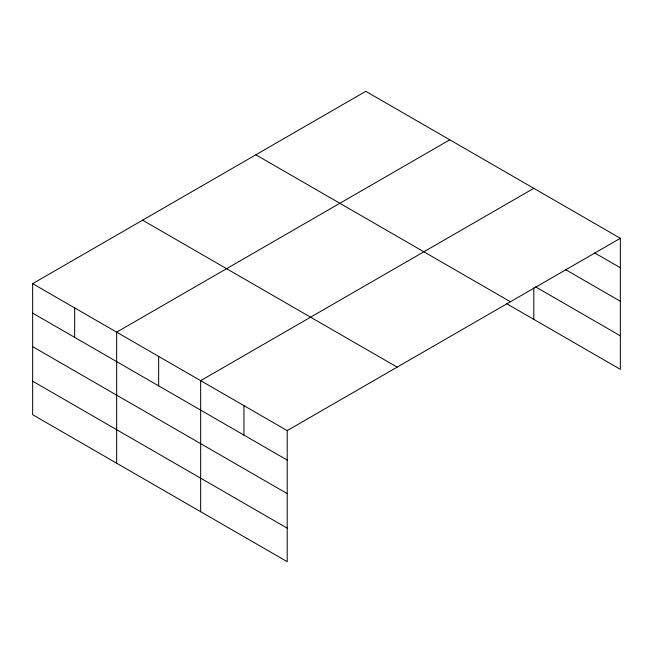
<?xml version="1.0" encoding="UTF-8"?>
<svg xmlns="http://www.w3.org/2000/svg" width="653" height="653" viewBox="0 0 653 653"><rect width="100%" height="100%" fill="white"/><g stroke="black" fill="none" stroke-linecap="round" stroke-linejoin="round"><path stroke-width="0.98" d="M620.35 238.288L365.794 91.322L32.65 283.655L32.65 414.712L287.206 561.678L287.206 430.621L620.35 238.288L620.35 369.345L506.671 303.71M449.795 139.815L116.65 332.157L116.65 463.214M533.803 188.317L200.659 380.658L200.659 511.715M594.736 252.956L620.35 267.746M565.596 269.656L620.35 301.27M535.566 286.863L620.35 335.813M255.854 154.794L510.409 301.759M142.591 220.183L397.146 367.149M32.65 283.655L287.206 430.621M32.65 313.114L287.206 460.079M32.65 346.645L287.206 493.611M32.65 381.189L287.206 528.155M533.803 287.875L533.803 319.374M243.928 405.644L243.928 435.094M158.655 356.407L158.655 385.866M74.654 307.906L74.654 337.364"/></g></svg>
